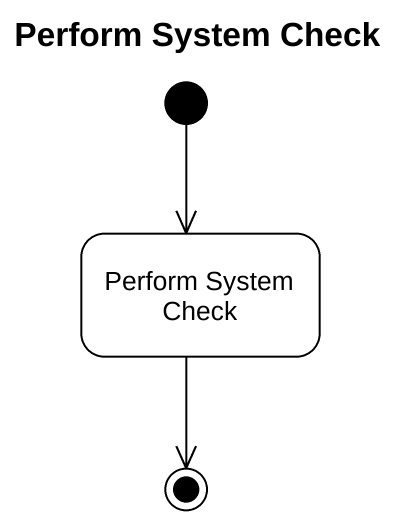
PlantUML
@startuml
title Perform System Check
hide empty description
state "Perform System Check" as Perform_System_Check
[*] --> Perform_System_Check
Perform_System_Check --> [*]
@enduml
